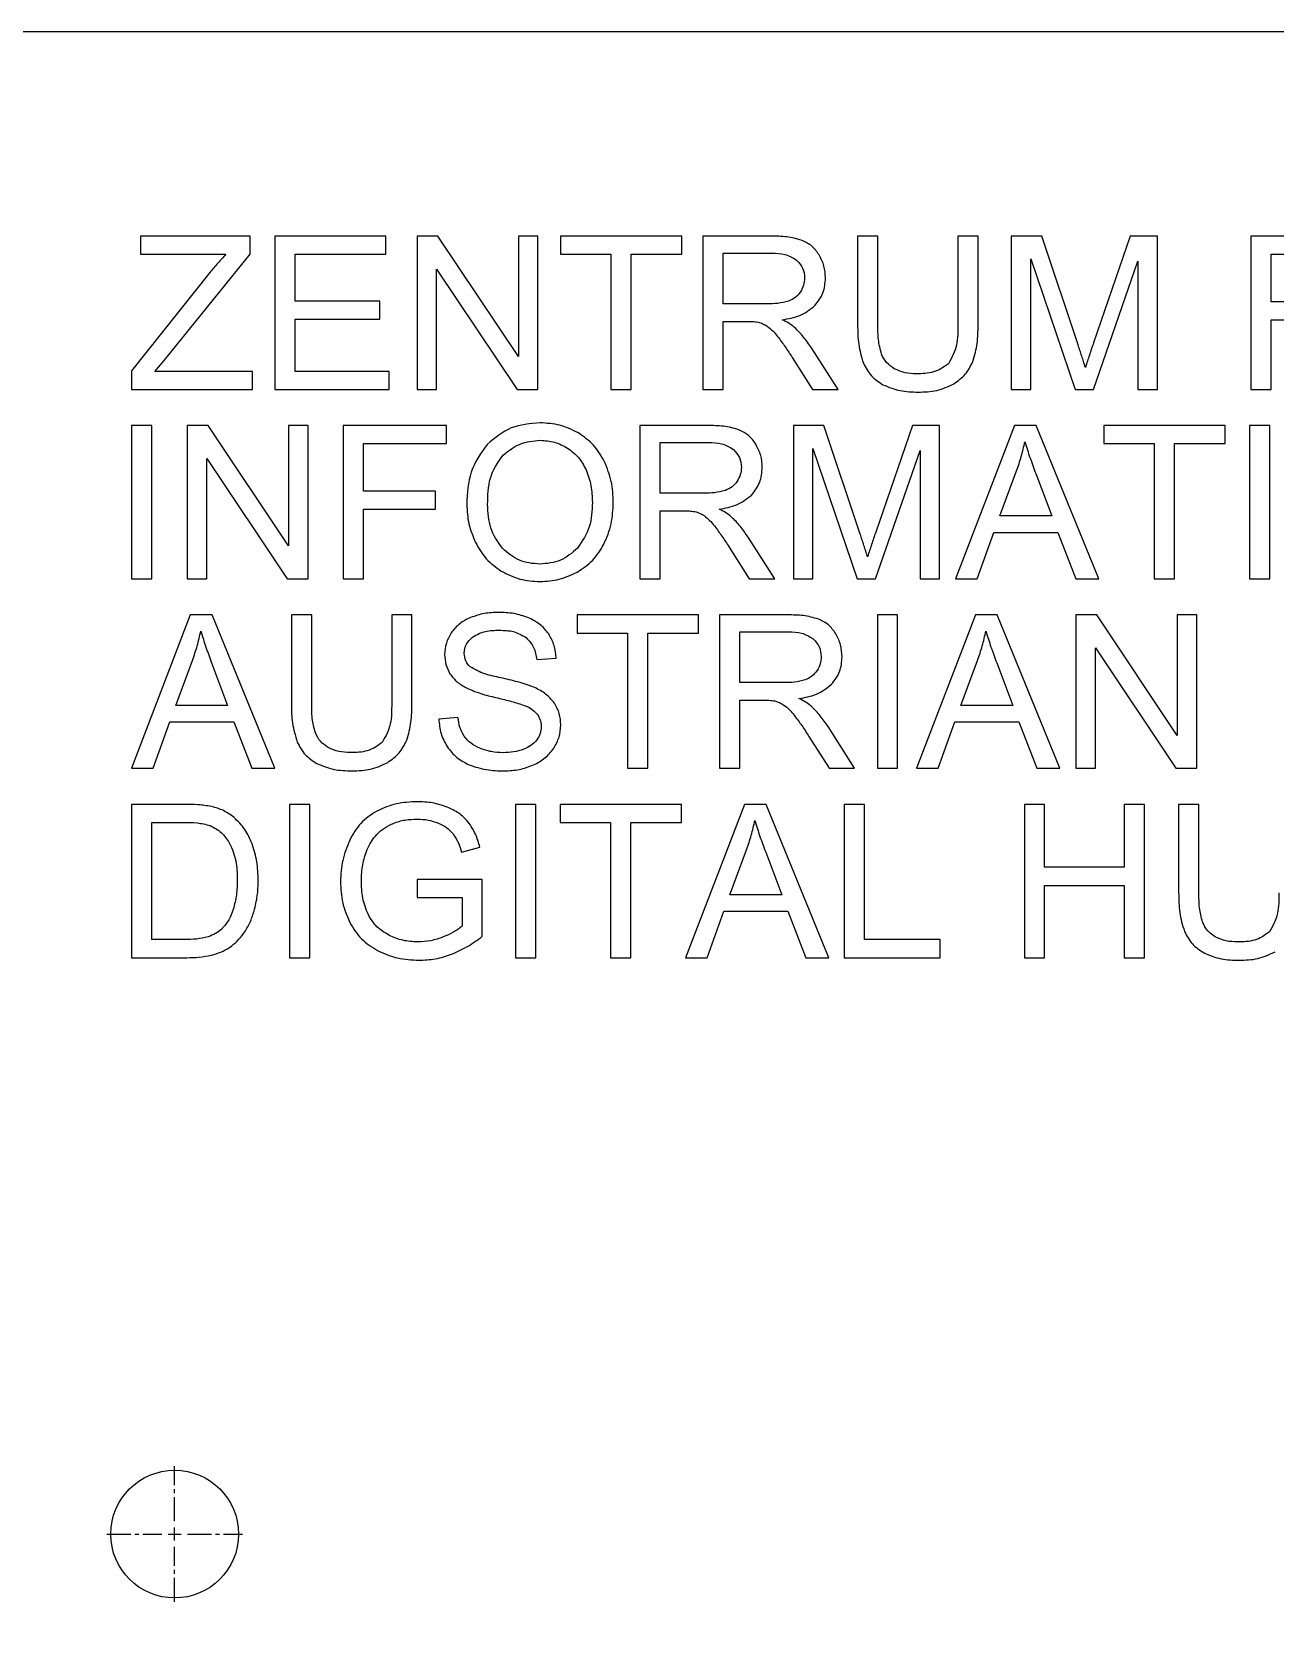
# Model space of a CAD drawing. Header units: millimetres. Extents: x -130 to 130, y -130 to 130.
# Drawn here: x -87.5 to -48.6, y 79.9 to 130 of the extents above; entities that cross this region are included whole.
import ezdxf

# ---------------------------------------------------------------- set-up
doc = ezdxf.new("R2010")
doc.units = ezdxf.units.MM
doc.header["$MEASUREMENT"] = 0
doc.linetypes.add('CENTER2', pattern=[1.125, 0.75, -0.125, 0.125, -0.125])

# ---------------------------------------------------------------- blocks, each defined once
blk = doc.blocks.new('*U2')
at = {"color": 0, "linetype": 'CENTER2', "transparency": 16777216}
for p, q in [((0, 0.4), (0, 2.12)), ((-2.12, 0), (-0.4, 0)), ((0.4, 0), (2.12, 0)), ((0, -2.12), (0, -0.4))]:
    blk.add_line(p, q, dxfattribs=at)
at = {"color": 0, "linetype": 'Continuous', "transparency": 16777216}
for p, q in [((-0.2, 0), (0.2, 0)), ((0, -0.2), (0, 0.2))]:
    blk.add_line(p, q, dxfattribs=at)

msp = doc.modelspace()

# ---------------------------------------------------------------- linework, layer by layer
at = {"color": 5}
for p, q in [((-84.074, 123.611), (-84.074, 123.045)), ((-80.638, 123.611), (-84.074, 123.611)), ((-80.638, 123.045), (-80.638, 123.611)), ((-66.46, 123.611), (-66.46, 118.813)), ((-64.332, 123.611), (-66.46, 123.611)), ((-60.984, 123.611), (-61.619, 123.611)), ((-61.619, 123.611), (-61.619, 120.839)), ((-60.984, 120.842), (-60.984, 123.611)), ((-58.481, 123.611), (-58.481, 120.842)), ((-57.846, 123.611), (-58.481, 123.611)), ((-57.846, 120.839), (-57.846, 123.611)), ((-56.808, 123.611), (-56.808, 118.813)), ((-55.852, 123.611), (-56.808, 123.611)), ((-54.717, 120.214), (-55.852, 123.611)), ((-53.084, 123.611), (-54.232, 120.273)), ((-52.229, 123.611), (-53.084, 123.611)), ((-52.229, 118.813), (-52.229, 123.611)), ((-84.074, 123.045), (-81.397, 123.045)), ((-83.331, 119.716), (-80.638, 123.045)), ((-65.825, 123.081), (-64.306, 123.081)), ((-65.825, 121.494), (-65.825, 123.081)), ((-56.196, 122.898), (-54.808, 118.813)), ((-56.196, 118.813), (-56.196, 122.898)), ((-54.236, 118.813), (-52.841, 122.829)), ((-52.841, 122.829), (-52.841, 118.813)), ((-81.894, 122.475), (-84.352, 119.402)), ((-64.46, 121.494), (-65.825, 121.494)), ((-65.825, 120.944), (-65.088, 120.944)), ((-65.825, 118.813), (-65.825, 120.944)), ((-83.622, 119.379), (-83.331, 119.716)), ((-63.665, 119.811), (-63.03, 118.813)), ((-62.231, 118.813), (-63.066, 120.119)), ((-84.352, 119.402), (-84.352, 118.813)), ((-80.559, 119.379), (-83.622, 119.379)), ((-80.559, 118.813), (-80.559, 119.379)), ((-84.352, 118.813), (-80.559, 118.813)), ((-66.46, 118.813), (-65.825, 118.813)), ((-63.03, 118.813), (-62.231, 118.813)), ((-56.808, 118.813), (-56.196, 118.813)), ((-54.808, 118.813), (-54.236, 118.813)), ((-52.841, 118.813), (-52.229, 118.813)), ((-68.44, 117.685), (-68.44, 112.887)), ((-66.312, 117.685), (-68.44, 117.685)), ((-63.629, 117.685), (-63.629, 112.887)), ((-62.673, 117.685), (-63.629, 117.685)), ((-61.537, 114.288), (-62.673, 117.685)), ((-59.904, 117.685), (-61.053, 114.347)), ((-59.05, 117.685), (-59.904, 117.685)), ((-59.05, 112.887), (-59.05, 117.685)), ((-67.805, 117.155), (-66.286, 117.155)), ((-67.805, 115.568), (-67.805, 117.155)), ((-63.017, 116.972), (-61.629, 112.887)), ((-63.017, 112.887), (-63.017, 116.972)), ((-61.056, 112.887), (-59.662, 116.903)), ((-59.662, 116.903), (-59.662, 112.887)), ((-57.168, 114.857), (-56.641, 116.265)), ((-56.042, 116.186), (-55.542, 114.857)), ((-66.44, 115.568), (-67.805, 115.568)), ((-67.805, 115.018), (-67.068, 115.018)), ((-67.805, 112.887), (-67.805, 115.018)), ((-55.542, 114.857), (-57.168, 114.857)), ((-64.211, 112.887), (-65.046, 114.193)), ((-65.645, 113.885), (-65.01, 112.887)), ((-68.44, 112.887), (-67.805, 112.887)), ((-65.01, 112.887), (-64.211, 112.887)), ((-63.629, 112.887), (-63.017, 112.887)), ((-61.629, 112.887), (-61.056, 112.887)), ((-59.662, 112.887), (-59.05, 112.887)), ((-78.71, 111.759), (-79.345, 111.759)), ((-79.345, 111.759), (-79.345, 108.987)), ((-78.71, 108.99), (-78.71, 111.759)), ((-76.206, 111.759), (-76.206, 108.99)), ((-75.571, 111.759), (-76.206, 111.759)), ((-75.571, 108.987), (-75.571, 111.759)), ((-65.939, 111.759), (-65.939, 106.961)), ((-63.812, 111.759), (-65.939, 111.759)), ((-65.304, 111.229), (-63.786, 111.229)), ((-65.304, 109.642), (-65.304, 111.229)), ((-82.968, 108.931), (-82.441, 110.339)), ((-81.842, 110.26), (-81.341, 108.931)), ((-71.664, 110.362), (-71.055, 110.408)), ((-58.389, 108.931), (-57.862, 110.339)), ((-57.263, 110.26), (-56.762, 108.931)), ((-63.94, 109.642), (-65.304, 109.642)), ((-81.341, 108.931), (-82.968, 108.931)), ((-65.304, 109.092), (-64.568, 109.092)), ((-65.304, 106.961), (-65.304, 109.092)), ((-56.762, 108.931), (-58.389, 108.931)), ((-74.131, 108.555), (-74.73, 108.503)), ((-61.711, 106.961), (-62.545, 108.267)), ((-63.144, 107.959), (-62.509, 106.961)), ((-65.939, 106.961), (-65.304, 106.961)), ((-62.509, 106.961), (-61.711, 106.961)), ((-84.352, 105.833), (-84.352, 101.035)), ((-82.7, 105.833), (-84.352, 105.833)), ((-50.933, 105.833), (-51.568, 105.833)), ((-51.568, 105.833), (-51.568, 103.061)), ((-50.933, 103.064), (-50.933, 105.833)), ((-83.717, 105.267), (-82.709, 105.267)), ((-83.717, 101.602), (-83.717, 105.267)), ((-74.017, 104.334), (-73.444, 104.491)), ((-65.622, 103.006), (-65.095, 104.413)), ((-64.496, 104.334), (-63.995, 103.006)), ((-73.372, 103.483), (-75.404, 103.48)), ((-75.404, 103.48), (-75.404, 102.917)), ((-73.372, 101.703), (-73.372, 103.483)), ((-75.404, 102.917), (-73.994, 102.917)), ((-73.994, 102.917), (-73.994, 102.024)), ((-63.995, 103.006), (-65.622, 103.006)), ((-82.693, 101.602), (-83.717, 101.602)), ((-84.352, 101.035), (-82.621, 101.035))]:
    msp.add_line(p, q, dxfattribs=at)
at = {"color": 1}
msp.add_lwpolyline([(130, -130), (130, 130), (-130, 130), (-130, -130)], close=True, dxfattribs=at)
at = {"color": 5}
for points in [[(-76.573, 121.012), (-76.573, 121.575), (-79.227, 121.575), (-79.227, 123.045), (-76.393, 123.045), (-76.393, 123.611), (-79.862, 123.611), (-79.862, 118.813), (-76.281, 118.813), (-76.281, 119.379), (-79.227, 119.379), (-79.227, 121.012)], [(-71.631, 118.813), (-71.631, 123.611), (-72.24, 123.611), (-72.24, 119.844), (-74.76, 123.611), (-75.411, 123.611), (-75.411, 118.813), (-74.802, 118.813), (-74.802, 122.583), (-72.282, 118.813)], [(-67.121, 123.045), (-67.121, 123.611), (-70.924, 123.611), (-70.924, 123.045), (-69.343, 123.045), (-69.343, 118.813), (-68.708, 118.813), (-68.708, 123.045)], [(-46.423, 121.559), (-48.675, 121.559), (-48.675, 123.045), (-46.073, 123.045), (-46.073, 123.611), (-49.31, 123.611), (-49.31, 118.813), (-48.675, 118.813), (-48.675, 120.993), (-46.423, 120.993)], [(-83.717, 112.887), (-83.717, 117.685), (-84.352, 117.685), (-84.352, 112.887)], [(-78.824, 112.887), (-78.824, 117.685), (-79.433, 117.685), (-79.433, 113.918), (-81.953, 117.685), (-82.605, 117.685), (-82.605, 112.887), (-81.996, 112.887), (-81.996, 116.657), (-79.476, 112.887)], [(-74.838, 115.633), (-77.09, 115.633), (-77.09, 117.119), (-74.488, 117.119), (-74.488, 117.685), (-77.725, 117.685), (-77.725, 112.887), (-77.09, 112.887), (-77.09, 115.067), (-74.838, 115.067)], [(-55.345, 114.34), (-54.785, 112.887), (-54.062, 112.887), (-56.026, 117.685), (-56.71, 117.685), (-58.553, 112.887), (-57.878, 112.887), (-57.351, 114.34)], [(-50.112, 117.119), (-50.112, 117.685), (-53.915, 117.685), (-53.915, 117.119), (-52.334, 117.119), (-52.334, 112.887), (-51.699, 112.887), (-51.699, 117.119)], [(-48.718, 112.887), (-48.718, 117.685), (-49.353, 117.685), (-49.353, 112.887)], [(-81.145, 108.414), (-80.585, 106.961), (-79.862, 106.961), (-81.826, 111.759), (-82.51, 111.759), (-84.352, 106.961), (-83.678, 106.961), (-83.151, 108.414)], [(-66.6, 111.193), (-66.6, 111.759), (-70.403, 111.759), (-70.403, 111.193), (-68.823, 111.193), (-68.823, 106.961), (-68.188, 106.961), (-68.188, 111.193)], [(-60.366, 106.961), (-60.366, 111.759), (-61.001, 111.759), (-61.001, 106.961)], [(-56.566, 108.414), (-56.006, 106.961), (-55.283, 106.961), (-57.247, 111.759), (-57.931, 111.759), (-59.773, 106.961), (-59.099, 106.961), (-58.572, 108.414)], [(-51.002, 106.961), (-51.002, 111.759), (-51.611, 111.759), (-51.611, 107.992), (-54.131, 111.759), (-54.782, 111.759), (-54.782, 106.961), (-54.173, 106.961), (-54.173, 110.732), (-51.653, 106.961)], [(-78.769, 101.035), (-78.769, 105.833), (-79.404, 105.833), (-79.404, 101.035)], [(-71.693, 101.035), (-71.693, 105.833), (-72.328, 105.833), (-72.328, 101.035)], [(-67.131, 105.267), (-67.131, 105.833), (-70.934, 105.833), (-70.934, 105.267), (-69.353, 105.267), (-69.353, 101.035), (-68.718, 101.035), (-68.718, 105.267)], [(-63.799, 102.488), (-63.239, 101.035), (-62.516, 101.035), (-64.48, 105.833), (-65.164, 105.833), (-67.006, 101.035), (-66.332, 101.035), (-65.805, 102.488)], [(-59.037, 101.602), (-61.4, 101.602), (-61.4, 105.833), (-62.035, 105.833), (-62.035, 101.035), (-59.037, 101.035)], [(-52.635, 101.035), (-52.635, 105.833), (-53.27, 105.833), (-53.27, 103.863), (-55.764, 103.863), (-55.764, 105.833), (-56.399, 105.833), (-56.399, 101.035), (-55.764, 101.035), (-55.764, 103.297), (-53.27, 103.297), (-53.27, 101.035)]]:
    msp.add_lwpolyline(points, close=True, dxfattribs=at)
msp.add_circle((-83, 83), 2, dxfattribs=at)
for points, knots in [([(-63.357, 123.48), (-63.539, 123.531), (-63.67, 123.568), (-64.001, 123.608), (-64.167, 123.61), (-64.332, 123.611)], [0, 0, 0, 0, 0.0565748, 0.0565748, 0.1113644, 0.1113644, 0.1113644, 0.1113644]), ([(-62.824, 123.025), (-62.893, 123.124), (-62.963, 123.222), (-63.14, 123.374), (-63.245, 123.425), (-63.357, 123.48)], [0, 0, 0, 0, 0.03619746, 0.03619746, 0.07242014, 0.07242014, 0.07242014, 0.07242014]), ([(-81.397, 123.045), (-81.49, 122.945), (-81.569, 122.862), (-81.735, 122.671), (-81.815, 122.573), (-81.894, 122.475)], [0, 0, 0, 0, 0.04094846, 0.04094846, 0.08168451, 0.08168451, 0.08168451, 0.08168451]), ([(-64.306, 123.081), (-64.166, 123.078), (-64.026, 123.075), (-63.761, 123.006), (-63.662, 122.945), (-63.527, 122.862)], [0, 0, 0, 0, 0.0420555, 0.0420555, 0.08524464, 0.08524464, 0.08524464, 0.08524464]), ([(-63.527, 122.862), (-63.453, 122.781), (-63.381, 122.703), (-63.298, 122.517), (-63.288, 122.409), (-63.278, 122.302)], [0, 0, 0, 0, 0.03278764, 0.03278764, 0.06557167, 0.06557167, 0.06557167, 0.06557167]), ([(-62.624, 122.302), (-62.632, 122.43), (-62.64, 122.557), (-62.706, 122.798), (-62.764, 122.91), (-62.824, 123.025)], [0, 0, 0, 0, 0.03834522, 0.03834522, 0.076696, 0.076696, 0.076696, 0.076696]), ([(-63.278, 122.302), (-63.284, 122.224), (-63.289, 122.149), (-63.332, 122.005), (-63.369, 121.937), (-63.406, 121.87)], [0, 0, 0, 0, 0.02329046, 0.02329046, 0.04657968, 0.04657968, 0.04657968, 0.04657968]), ([(-62.954, 121.441), (-62.854, 121.572), (-62.759, 121.695), (-62.649, 121.982), (-62.637, 122.142), (-62.624, 122.302)], [0, 0, 0, 0, 0.04952603, 0.04952603, 0.09902664, 0.09902664, 0.09902664, 0.09902664]), ([(-63.406, 121.87), (-63.459, 121.803), (-63.506, 121.743), (-63.631, 121.648), (-63.705, 121.615), (-63.779, 121.582)], [0, 0, 0, 0, 0.02552154, 0.02552154, 0.05099916, 0.05099916, 0.05099916, 0.05099916]), ([(-63.779, 121.582), (-63.906, 121.548), (-63.999, 121.524), (-64.229, 121.496), (-64.345, 121.495), (-64.46, 121.494)], [0, 0, 0, 0, 0.03925209, 0.03925209, 0.07750675, 0.07750675, 0.07750675, 0.07750675]), ([(-63.976, 120.996), (-63.786, 121.028), (-63.597, 121.061), (-63.251, 121.205), (-63.122, 121.308), (-62.954, 121.441)], [0, 0, 0, 0, 0.0576181, 0.0576181, 0.116187, 0.116187, 0.116187, 0.116187]), ([(-65.088, 120.944), (-65.029, 120.944), (-64.97, 120.944), (-64.849, 120.937), (-64.802, 120.93), (-64.735, 120.921)], [0, 0, 0, 0, 0.01775843, 0.01775843, 0.03645555, 0.03645555, 0.03645555, 0.03645555]), ([(-64.735, 120.921), (-64.682, 120.905), (-64.634, 120.891), (-64.538, 120.848), (-64.492, 120.821), (-64.447, 120.793)], [0, 0, 0, 0, 0.01660422, 0.01660422, 0.033187, 0.033187, 0.033187, 0.033187]), ([(-64.447, 120.793), (-64.378, 120.74), (-64.327, 120.701), (-64.219, 120.592), (-64.171, 120.532), (-64.123, 120.472)], [0, 0, 0, 0, 0.02610171, 0.02610171, 0.0514914, 0.0514914, 0.0514914, 0.0514914]), ([(-63.593, 120.757), (-63.66, 120.81), (-63.71, 120.849), (-63.84, 120.929), (-63.908, 120.963), (-63.976, 120.996)], [0, 0, 0, 0, 0.02563096, 0.02563096, 0.05072079, 0.05072079, 0.05072079, 0.05072079]), ([(-63.066, 120.119), (-63.144, 120.234), (-63.222, 120.348), (-63.397, 120.562), (-63.487, 120.652), (-63.593, 120.757)], [0, 0, 0, 0, 0.04157092, 0.04157092, 0.08331623, 0.08331623, 0.08331623, 0.08331623]), ([(-61.619, 120.839), (-61.616, 120.634), (-61.613, 120.428), (-61.555, 120.022), (-61.504, 119.856), (-61.436, 119.635)], [0, 0, 0, 0, 0.061581, 0.061581, 0.1245445, 0.1245445, 0.1245445, 0.1245445]), ([(-60.87, 119.919), (-60.915, 120.092), (-60.948, 120.215), (-60.983, 120.529), (-60.984, 120.686), (-60.984, 120.842)], [0, 0, 0, 0, 0.0535988, 0.0535988, 0.105071, 0.105071, 0.105071, 0.105071]), ([(-58.481, 120.842), (-58.48, 120.625), (-58.48, 120.407), (-58.571, 119.986), (-58.656, 119.836), (-58.778, 119.621)], [0, 0, 0, 0, 0.0652545, 0.0652545, 0.134003, 0.134003, 0.134003, 0.134003]), ([(-58.009, 119.69), (-57.948, 119.902), (-57.903, 120.061), (-57.851, 120.449), (-57.848, 120.644), (-57.846, 120.839)], [0, 0, 0, 0, 0.0661377, 0.0661377, 0.1308573, 0.1308573, 0.1308573, 0.1308573]), ([(-64.123, 120.472), (-64.032, 120.35), (-63.965, 120.261), (-63.81, 120.037), (-63.738, 119.924), (-63.665, 119.811)], [0, 0, 0, 0, 0.04583477, 0.04583477, 0.09033493, 0.09033493, 0.09033493, 0.09033493]), ([(-54.488, 119.504), (-54.53, 119.64), (-54.56, 119.736), (-54.639, 119.978), (-54.678, 120.096), (-54.717, 120.214)], [0, 0, 0, 0, 0.04271679, 0.04271679, 0.08366986, 0.08366986, 0.08366986, 0.08366986]), ([(-54.232, 120.273), (-54.276, 120.145), (-54.32, 120.017), (-54.407, 119.756), (-54.44, 119.651), (-54.488, 119.504)], [0, 0, 0, 0, 0.04052071, 0.04052071, 0.0826399, 0.0826399, 0.0826399, 0.0826399]), ([(-60.47, 119.464), (-60.557, 119.523), (-60.643, 119.581), (-60.776, 119.733), (-60.823, 119.825), (-60.87, 119.919)], [0, 0, 0, 0, 0.03129086, 0.03129086, 0.06258373, 0.06258373, 0.06258373, 0.06258373]), ([(-58.602, 118.996), (-58.474, 119.088), (-58.347, 119.179), (-58.148, 119.41), (-58.082, 119.543), (-58.009, 119.69)], [0, 0, 0, 0, 0.04704339, 0.04704339, 0.09415703, 0.09415703, 0.09415703, 0.09415703]), ([(-61.436, 119.635), (-61.363, 119.494), (-61.291, 119.357), (-61.087, 119.134), (-60.955, 119.049), (-60.824, 118.964)], [0, 0, 0, 0, 0.04759602, 0.04759602, 0.09518746, 0.09518746, 0.09518746, 0.09518746]), ([(-59.777, 119.304), (-59.897, 119.309), (-60.018, 119.313), (-60.251, 119.365), (-60.351, 119.41), (-60.47, 119.464)], [0, 0, 0, 0, 0.03630066, 0.03630066, 0.07282546, 0.07282546, 0.07282546, 0.07282546]), ([(-58.778, 119.621), (-58.946, 119.501), (-59.07, 119.412), (-59.41, 119.312), (-59.593, 119.308), (-59.777, 119.304)], [0, 0, 0, 0, 0.0620779, 0.0620779, 0.1224972, 0.1224972, 0.1224972, 0.1224972]), ([(-60.824, 118.964), (-60.628, 118.882), (-60.474, 118.817), (-60.103, 118.742), (-59.912, 118.737), (-59.721, 118.731)], [0, 0, 0, 0, 0.0636257, 0.0636257, 0.1264916, 0.1264916, 0.1264916, 0.1264916]), ([(-59.721, 118.731), (-59.525, 118.737), (-59.329, 118.744), (-58.952, 118.829), (-58.798, 118.903), (-58.602, 118.996)], [0, 0, 0, 0, 0.0588367, 0.0588367, 0.1184047, 0.1184047, 0.1184047, 0.1184047]), ([(-71.559, 117.77), (-71.871, 117.745), (-72.184, 117.721), (-72.737, 117.497), (-72.966, 117.304), (-73.215, 117.093)], [0, 0, 0, 0, 0.0940628, 0.0940628, 0.1882267, 0.1882267, 0.1882267, 0.1882267]), ([(-70.361, 117.453), (-70.556, 117.55), (-70.738, 117.641), (-71.138, 117.746), (-71.348, 117.758), (-71.559, 117.77)], [0, 0, 0, 0, 0.0653192, 0.0653192, 0.130598, 0.130598, 0.130598, 0.130598]), ([(-65.337, 117.554), (-65.519, 117.605), (-65.65, 117.642), (-65.981, 117.683), (-66.147, 117.684), (-66.312, 117.685)], [0, 0, 0, 0, 0.0565748, 0.0565748, 0.1113644, 0.1113644, 0.1113644, 0.1113644]), ([(-72.717, 116.759), (-72.547, 116.895), (-72.377, 117.03), (-71.989, 117.185), (-71.772, 117.204), (-71.556, 117.224)], [0, 0, 0, 0, 0.0653555, 0.0653555, 0.1307109, 0.1307109, 0.1307109, 0.1307109]), ([(-71.556, 117.224), (-71.404, 117.214), (-71.253, 117.205), (-70.968, 117.125), (-70.838, 117.055), (-70.701, 116.981)], [0, 0, 0, 0, 0.04545327, 0.04545327, 0.09092369, 0.09092369, 0.09092369, 0.09092369]), ([(-69.549, 116.566), (-69.652, 116.744), (-69.754, 116.922), (-70.024, 117.218), (-70.191, 117.334), (-70.361, 117.453)], [0, 0, 0, 0, 0.0616038, 0.0616038, 0.1232113, 0.1232113, 0.1232113, 0.1232113]), ([(-66.286, 117.155), (-66.146, 117.152), (-66.006, 117.149), (-65.741, 117.08), (-65.642, 117.019), (-65.507, 116.936)], [0, 0, 0, 0, 0.04205555, 0.04205555, 0.08524471, 0.08524471, 0.08524471, 0.08524471]), ([(-64.804, 117.099), (-64.873, 117.198), (-64.943, 117.296), (-65.12, 117.449), (-65.225, 117.5), (-65.337, 117.554)], [0, 0, 0, 0, 0.03619746, 0.03619746, 0.07242014, 0.07242014, 0.07242014, 0.07242014]), ([(-56.641, 116.265), (-56.589, 116.415), (-56.537, 116.565), (-56.451, 116.871), (-56.417, 117.024), (-56.383, 117.181)], [0, 0, 0, 0, 0.04769027, 0.04769027, 0.0953857, 0.0953857, 0.0953857, 0.0953857]), ([(-56.383, 117.181), (-56.324, 116.992), (-56.281, 116.85), (-56.165, 116.515), (-56.104, 116.35), (-56.042, 116.186)], [0, 0, 0, 0, 0.0594519, 0.0594519, 0.117647, 0.117647, 0.117647, 0.117647]), ([(-73.215, 117.093), (-73.435, 116.788), (-73.615, 116.539), (-73.822, 115.911), (-73.839, 115.568), (-73.856, 115.224)], [0, 0, 0, 0, 0.1129339, 0.1129339, 0.2249263, 0.2249263, 0.2249263, 0.2249263]), ([(-73.202, 115.214), (-73.196, 115.497), (-73.189, 115.78), (-73.037, 116.306), (-72.902, 116.498), (-72.717, 116.759)], [0, 0, 0, 0, 0.0849474, 0.0849474, 0.1722706, 0.1722706, 0.1722706, 0.1722706]), ([(-70.701, 116.981), (-70.575, 116.888), (-70.456, 116.8), (-70.264, 116.574), (-70.193, 116.439), (-70.122, 116.304)], [0, 0, 0, 0, 0.0471115, 0.0471115, 0.09419752, 0.09419752, 0.09419752, 0.09419752]), ([(-65.507, 116.936), (-65.433, 116.855), (-65.361, 116.777), (-65.279, 116.591), (-65.269, 116.483), (-65.259, 116.376)], [0, 0, 0, 0, 0.03278766, 0.03278766, 0.0655717, 0.0655717, 0.0655717, 0.0655717]), ([(-64.604, 116.376), (-64.612, 116.504), (-64.62, 116.631), (-64.686, 116.872), (-64.744, 116.984), (-64.804, 117.099)], [0, 0, 0, 0, 0.03834522, 0.03834522, 0.076696, 0.076696, 0.076696, 0.076696]), ([(-70.122, 116.304), (-70.056, 116.126), (-70, 115.976), (-69.935, 115.634), (-69.928, 115.459), (-69.922, 115.283)], [0, 0, 0, 0, 0.0569165, 0.0569165, 0.1135556, 0.1135556, 0.1135556, 0.1135556]), ([(-69.268, 115.28), (-69.278, 115.502), (-69.287, 115.725), (-69.38, 116.154), (-69.459, 116.348), (-69.549, 116.566)], [0, 0, 0, 0, 0.066862, 0.066862, 0.1338667, 0.1338667, 0.1338667, 0.1338667]), ([(-65.259, 116.376), (-65.264, 116.299), (-65.269, 116.223), (-65.312, 116.079), (-65.349, 116.011), (-65.386, 115.944)], [0, 0, 0, 0, 0.02329038, 0.02329038, 0.04657951, 0.04657951, 0.04657951, 0.04657951]), ([(-64.935, 115.515), (-64.834, 115.646), (-64.739, 115.769), (-64.629, 116.056), (-64.617, 116.216), (-64.604, 116.376)], [0, 0, 0, 0, 0.04952603, 0.04952603, 0.09902664, 0.09902664, 0.09902664, 0.09902664]), ([(-65.759, 115.656), (-65.886, 115.623), (-65.979, 115.598), (-66.209, 115.57), (-66.325, 115.569), (-66.44, 115.568)], [0, 0, 0, 0, 0.03925209, 0.03925209, 0.07750669, 0.07750669, 0.07750669, 0.07750669]), ([(-65.386, 115.944), (-65.439, 115.877), (-65.486, 115.817), (-65.611, 115.722), (-65.685, 115.689), (-65.759, 115.656)], [0, 0, 0, 0, 0.02552154, 0.02552154, 0.05099916, 0.05099916, 0.05099916, 0.05099916]), ([(-73.856, 115.224), (-73.845, 115.016), (-73.834, 114.809), (-73.742, 114.41), (-73.662, 114.218), (-73.581, 114.026)], [0, 0, 0, 0, 0.0623578, 0.0623578, 0.1247157, 0.1247157, 0.1247157, 0.1247157]), ([(-72.737, 113.846), (-72.896, 114.07), (-73.026, 114.253), (-73.176, 114.712), (-73.189, 114.963), (-73.202, 115.214)], [0, 0, 0, 0, 0.082251, 0.082251, 0.1638754, 0.1638754, 0.1638754, 0.1638754]), ([(-69.922, 115.283), (-69.934, 115.022), (-69.945, 114.761), (-70.094, 114.279), (-70.223, 114.091), (-70.387, 113.853)], [0, 0, 0, 0, 0.078396, 0.078396, 0.1577127, 0.1577127, 0.1577127, 0.1577127]), ([(-69.562, 113.974), (-69.469, 114.194), (-69.385, 114.39), (-69.288, 114.827), (-69.278, 115.053), (-69.268, 115.28)], [0, 0, 0, 0, 0.0716402, 0.0716402, 0.1431479, 0.1431479, 0.1431479, 0.1431479]), ([(-65.956, 115.07), (-65.766, 115.102), (-65.577, 115.135), (-65.232, 115.279), (-65.102, 115.382), (-64.935, 115.515)], [0, 0, 0, 0, 0.0576181, 0.0576181, 0.116187, 0.116187, 0.116187, 0.116187]), ([(-67.068, 115.018), (-67.009, 115.018), (-66.95, 115.018), (-66.829, 115.011), (-66.782, 115.004), (-66.715, 114.995)], [0, 0, 0, 0, 0.01775843, 0.01775843, 0.03645555, 0.03645555, 0.03645555, 0.03645555]), ([(-66.715, 114.995), (-66.662, 114.979), (-66.614, 114.965), (-66.518, 114.922), (-66.472, 114.895), (-66.427, 114.867)], [0, 0, 0, 0, 0.01660435, 0.01660435, 0.03318725, 0.03318725, 0.03318725, 0.03318725]), ([(-66.427, 114.867), (-66.358, 114.814), (-66.307, 114.775), (-66.199, 114.666), (-66.151, 114.606), (-66.103, 114.546)], [0, 0, 0, 0, 0.02610161, 0.02610161, 0.05149122, 0.05149122, 0.05149122, 0.05149122]), ([(-65.573, 114.831), (-65.64, 114.884), (-65.69, 114.923), (-65.82, 115.003), (-65.888, 115.037), (-65.956, 115.07)], [0, 0, 0, 0, 0.02563099, 0.02563099, 0.0507208, 0.0507208, 0.0507208, 0.0507208]), ([(-65.046, 114.193), (-65.124, 114.308), (-65.202, 114.422), (-65.377, 114.636), (-65.467, 114.726), (-65.573, 114.831)], [0, 0, 0, 0, 0.04157096, 0.04157096, 0.08331632, 0.08331632, 0.08331632, 0.08331632]), ([(-66.103, 114.546), (-66.012, 114.424), (-65.945, 114.335), (-65.791, 114.111), (-65.718, 113.998), (-65.645, 113.885)], [0, 0, 0, 0, 0.04583479, 0.04583479, 0.09033493, 0.09033493, 0.09033493, 0.09033493]), ([(-61.308, 113.578), (-61.351, 113.714), (-61.381, 113.81), (-61.459, 114.052), (-61.498, 114.17), (-61.537, 114.288)], [0, 0, 0, 0, 0.04271679, 0.04271679, 0.08366986, 0.08366986, 0.08366986, 0.08366986]), ([(-61.053, 114.347), (-61.097, 114.219), (-61.14, 114.091), (-61.227, 113.83), (-61.261, 113.725), (-61.308, 113.578)], [0, 0, 0, 0, 0.04052071, 0.04052071, 0.08263986, 0.08263986, 0.08263986, 0.08263986]), ([(-73.581, 114.026), (-73.479, 113.848), (-73.377, 113.669), (-73.108, 113.371), (-72.941, 113.252), (-72.773, 113.133)], [0, 0, 0, 0, 0.0616763, 0.0616763, 0.1233529, 0.1233529, 0.1233529, 0.1233529]), ([(-71.565, 113.349), (-71.788, 113.368), (-72.01, 113.388), (-72.401, 113.553), (-72.566, 113.697), (-72.737, 113.846)], [0, 0, 0, 0, 0.0669224, 0.0669224, 0.1338541, 0.1338541, 0.1338541, 0.1338541]), ([(-70.387, 113.853), (-70.56, 113.7), (-70.724, 113.555), (-71.117, 113.388), (-71.341, 113.368), (-71.565, 113.349)], [0, 0, 0, 0, 0.0691555, 0.0691555, 0.1382862, 0.1382862, 0.1382862, 0.1382862]), ([(-70.397, 113.1), (-70.22, 113.216), (-70.052, 113.327), (-69.774, 113.619), (-69.668, 113.796), (-69.562, 113.974)], [0, 0, 0, 0, 0.0634628, 0.0634628, 0.1269053, 0.1269053, 0.1269053, 0.1269053]), ([(-72.773, 113.133), (-72.576, 113.031), (-72.393, 112.938), (-71.989, 112.83), (-71.775, 112.818), (-71.562, 112.805)], [0, 0, 0, 0, 0.0665079, 0.0665079, 0.1329598, 0.1329598, 0.1329598, 0.1329598]), ([(-71.562, 112.805), (-71.358, 112.817), (-71.155, 112.829), (-70.766, 112.927), (-70.583, 113.013), (-70.397, 113.1)], [0, 0, 0, 0, 0.0611813, 0.0611813, 0.1223648, 0.1223648, 0.1223648, 0.1223648]), ([(-73.738, 111.677), (-73.857, 111.62), (-73.976, 111.563), (-74.178, 111.403), (-74.255, 111.306), (-74.341, 111.196)], [0, 0, 0, 0, 0.03958917, 0.03958917, 0.07925984, 0.07925984, 0.07925984, 0.07925984]), ([(-72.858, 111.841), (-73.009, 111.835), (-73.16, 111.83), (-73.454, 111.776), (-73.588, 111.729), (-73.738, 111.677)], [0, 0, 0, 0, 0.04527422, 0.04527422, 0.09063298, 0.09063298, 0.09063298, 0.09063298]), ([(-71.919, 111.668), (-72.082, 111.725), (-72.222, 111.774), (-72.536, 111.83), (-72.697, 111.836), (-72.858, 111.841)], [0, 0, 0, 0, 0.0519902, 0.0519902, 0.1037565, 0.1037565, 0.1037565, 0.1037565]), ([(-71.29, 111.164), (-71.38, 111.277), (-71.461, 111.38), (-71.671, 111.547), (-71.795, 111.607), (-71.919, 111.668)], [0, 0, 0, 0, 0.04330083, 0.04330083, 0.08653874, 0.08653874, 0.08653874, 0.08653874]), ([(-62.837, 111.628), (-63.018, 111.679), (-63.15, 111.716), (-63.481, 111.757), (-63.646, 111.758), (-63.812, 111.759)], [0, 0, 0, 0, 0.0565749, 0.0565749, 0.1113647, 0.1113647, 0.1113647, 0.1113647]), ([(-82.441, 110.339), (-82.389, 110.489), (-82.337, 110.639), (-82.251, 110.945), (-82.217, 111.098), (-82.182, 111.255)], [0, 0, 0, 0, 0.04769028, 0.04769028, 0.09538573, 0.09538573, 0.09538573, 0.09538573]), ([(-82.182, 111.255), (-82.124, 111.066), (-82.08, 110.924), (-81.965, 110.589), (-81.904, 110.424), (-81.842, 110.26)], [0, 0, 0, 0, 0.0594519, 0.0594519, 0.117647, 0.117647, 0.117647, 0.117647]), ([(-74.341, 111.196), (-74.4, 111.091), (-74.46, 110.986), (-74.529, 110.76), (-74.538, 110.642), (-74.547, 110.519)], [0, 0, 0, 0, 0.03629115, 0.03629115, 0.07258811, 0.07258811, 0.07258811, 0.07258811]), ([(-73.673, 111.069), (-73.525, 111.15), (-73.417, 111.21), (-73.131, 111.277), (-72.981, 111.279), (-72.832, 111.281)], [0, 0, 0, 0, 0.0507942, 0.0507942, 0.1000814, 0.1000814, 0.1000814, 0.1000814]), ([(-72.832, 111.281), (-72.682, 111.277), (-72.533, 111.273), (-72.251, 111.2), (-72.142, 111.135), (-71.997, 111.049)], [0, 0, 0, 0, 0.04485779, 0.04485779, 0.09063122, 0.09063122, 0.09063122, 0.09063122]), ([(-71.055, 110.408), (-71.068, 110.542), (-71.081, 110.676), (-71.159, 110.928), (-71.223, 111.043), (-71.29, 111.164)], [0, 0, 0, 0, 0.04045406, 0.04045406, 0.08092546, 0.08092546, 0.08092546, 0.08092546]), ([(-63.786, 111.229), (-63.646, 111.226), (-63.505, 111.223), (-63.241, 111.154), (-63.142, 111.093), (-63.007, 111.01)], [0, 0, 0, 0, 0.04205559, 0.04205559, 0.08524478, 0.08524478, 0.08524478, 0.08524478]), ([(-62.303, 111.173), (-62.373, 111.272), (-62.443, 111.37), (-62.62, 111.523), (-62.725, 111.574), (-62.837, 111.628)], [0, 0, 0, 0, 0.0361974, 0.0361974, 0.07242001, 0.07242001, 0.07242001, 0.07242001]), ([(-62.104, 110.45), (-62.112, 110.578), (-62.119, 110.705), (-62.186, 110.946), (-62.243, 111.058), (-62.303, 111.173)], [0, 0, 0, 0, 0.03834529, 0.03834529, 0.07669613, 0.07669613, 0.07669613, 0.07669613]), ([(-57.862, 110.339), (-57.81, 110.489), (-57.758, 110.639), (-57.672, 110.945), (-57.638, 111.098), (-57.603, 111.255)], [0, 0, 0, 0, 0.04769027, 0.04769027, 0.0953857, 0.0953857, 0.0953857, 0.0953857]), ([(-57.603, 111.255), (-57.545, 111.066), (-57.501, 110.924), (-57.386, 110.589), (-57.325, 110.424), (-57.263, 110.26)], [0, 0, 0, 0, 0.0594518, 0.0594518, 0.117647, 0.117647, 0.117647, 0.117647]), ([(-73.935, 110.561), (-73.921, 110.667), (-73.909, 110.761), (-73.821, 110.93), (-73.747, 110.999), (-73.673, 111.069)], [0, 0, 0, 0, 0.03204844, 0.03204844, 0.06402595, 0.06402595, 0.06402595, 0.06402595]), ([(-71.997, 111.049), (-71.898, 110.943), (-71.816, 110.856), (-71.707, 110.625), (-71.685, 110.493), (-71.664, 110.362)], [0, 0, 0, 0, 0.04346878, 0.04346878, 0.0866501, 0.0866501, 0.0866501, 0.0866501]), ([(-63.007, 111.01), (-62.933, 110.929), (-62.861, 110.851), (-62.778, 110.665), (-62.768, 110.557), (-62.758, 110.45)], [0, 0, 0, 0, 0.03278768, 0.03278768, 0.06557173, 0.06557173, 0.06557173, 0.06557173]), ([(-74.547, 110.519), (-74.54, 110.413), (-74.534, 110.307), (-74.478, 110.107), (-74.43, 110.016), (-74.38, 109.92)], [0, 0, 0, 0, 0.03179782, 0.03179782, 0.06360443, 0.06360443, 0.06360443, 0.06360443]), ([(-73.748, 110.136), (-73.804, 110.197), (-73.858, 110.257), (-73.92, 110.399), (-73.927, 110.48), (-73.935, 110.561)], [0, 0, 0, 0, 0.02492381, 0.02492381, 0.04984344, 0.04984344, 0.04984344, 0.04984344]), ([(-62.758, 110.45), (-62.764, 110.373), (-62.769, 110.297), (-62.812, 110.153), (-62.849, 110.085), (-62.886, 110.018)], [0, 0, 0, 0, 0.0232903, 0.0232903, 0.04657935, 0.04657935, 0.04657935, 0.04657935]), ([(-62.434, 109.589), (-62.333, 109.72), (-62.238, 109.843), (-62.129, 110.13), (-62.116, 110.29), (-62.104, 110.45)], [0, 0, 0, 0, 0.04952601, 0.04952601, 0.09902661, 0.09902661, 0.09902661, 0.09902661]), ([(-74.38, 109.92), (-74.303, 109.821), (-74.239, 109.738), (-74.066, 109.59), (-73.966, 109.533), (-73.866, 109.475)], [0, 0, 0, 0, 0.03750134, 0.03750134, 0.07480276, 0.07480276, 0.07480276, 0.07480276]), ([(-72.793, 109.792), (-72.96, 109.828), (-73.128, 109.863), (-73.464, 109.977), (-73.58, 110.042), (-73.748, 110.136)], [0, 0, 0, 0, 0.0514499, 0.0514499, 0.1078302, 0.1078302, 0.1078302, 0.1078302]), ([(-71.729, 109.488), (-71.927, 109.56), (-72.065, 109.61), (-72.432, 109.713), (-72.612, 109.752), (-72.793, 109.792)], [0, 0, 0, 0, 0.0633128, 0.0633128, 0.1227305, 0.1227305, 0.1227305, 0.1227305]), ([(-63.259, 109.73), (-63.385, 109.697), (-63.479, 109.672), (-63.709, 109.644), (-63.824, 109.643), (-63.94, 109.642)], [0, 0, 0, 0, 0.03925209, 0.03925209, 0.07750675, 0.07750675, 0.07750675, 0.07750675]), ([(-62.886, 110.018), (-62.939, 109.951), (-62.986, 109.891), (-63.111, 109.796), (-63.185, 109.763), (-63.259, 109.73)], [0, 0, 0, 0, 0.02552154, 0.02552154, 0.05099916, 0.05099916, 0.05099916, 0.05099916]), ([(-73.866, 109.475), (-73.695, 109.402), (-73.575, 109.351), (-73.257, 109.25), (-73.098, 109.212), (-72.94, 109.174)], [0, 0, 0, 0, 0.0559186, 0.0559186, 0.1089148, 0.1089148, 0.1089148, 0.1089148]), ([(-72.94, 109.174), (-72.796, 109.14), (-72.652, 109.107), (-72.354, 109.027), (-72.244, 108.992), (-72.086, 108.941)], [0, 0, 0, 0, 0.04430366, 0.04430366, 0.09272578, 0.09272578, 0.09272578, 0.09272578]), ([(-71.11, 108.997), (-71.204, 109.11), (-71.281, 109.203), (-71.489, 109.366), (-71.609, 109.427), (-71.729, 109.488)], [0, 0, 0, 0, 0.04414294, 0.04414294, 0.08794631, 0.08794631, 0.08794631, 0.08794631]), ([(-63.455, 109.144), (-63.266, 109.176), (-63.077, 109.209), (-62.731, 109.353), (-62.602, 109.456), (-62.434, 109.589)], [0, 0, 0, 0, 0.057618, 0.057618, 0.1161869, 0.1161869, 0.1161869, 0.1161869]), ([(-63.072, 108.905), (-63.14, 108.958), (-63.19, 108.998), (-63.32, 109.077), (-63.387, 109.111), (-63.455, 109.144)], [0, 0, 0, 0, 0.0256309, 0.0256309, 0.05072065, 0.05072065, 0.05072065, 0.05072065]), ([(-79.345, 108.987), (-79.342, 108.782), (-79.339, 108.577), (-79.281, 108.17), (-79.23, 108.004), (-79.162, 107.783)], [0, 0, 0, 0, 0.061581, 0.061581, 0.1245445, 0.1245445, 0.1245445, 0.1245445]), ([(-78.595, 108.067), (-78.641, 108.24), (-78.673, 108.363), (-78.709, 108.678), (-78.709, 108.834), (-78.71, 108.99)], [0, 0, 0, 0, 0.0535988, 0.0535988, 0.105071, 0.105071, 0.105071, 0.105071]), ([(-76.206, 108.99), (-76.206, 108.773), (-76.205, 108.555), (-76.297, 108.135), (-76.382, 107.984), (-76.504, 107.77)], [0, 0, 0, 0, 0.0652545, 0.0652545, 0.134003, 0.134003, 0.134003, 0.134003]), ([(-75.735, 107.838), (-75.674, 108.05), (-75.628, 108.209), (-75.577, 108.597), (-75.574, 108.792), (-75.571, 108.987)], [0, 0, 0, 0, 0.0661377, 0.0661377, 0.1308573, 0.1308573, 0.1308573, 0.1308573]), ([(-72.086, 108.941), (-72.004, 108.908), (-71.922, 108.875), (-71.776, 108.781), (-71.723, 108.727), (-71.654, 108.657)], [0, 0, 0, 0, 0.02644631, 0.02644631, 0.053381, 0.053381, 0.053381, 0.053381]), ([(-71.654, 108.657), (-71.614, 108.595), (-71.576, 108.537), (-71.533, 108.406), (-71.528, 108.335), (-71.523, 108.264)], [0, 0, 0, 0, 0.0220412, 0.0220412, 0.0440701, 0.0440701, 0.0440701, 0.0440701]), ([(-70.911, 108.316), (-70.918, 108.437), (-70.926, 108.558), (-70.991, 108.786), (-71.049, 108.887), (-71.11, 108.997)], [0, 0, 0, 0, 0.03640965, 0.03640965, 0.07285265, 0.07285265, 0.07285265, 0.07285265]), ([(-64.568, 109.092), (-64.509, 109.092), (-64.45, 109.092), (-64.329, 109.085), (-64.282, 109.078), (-64.215, 109.069)], [0, 0, 0, 0, 0.01775849, 0.01775849, 0.03645569, 0.03645569, 0.03645569, 0.03645569]), ([(-64.215, 109.069), (-64.161, 109.053), (-64.113, 109.039), (-64.017, 108.996), (-63.972, 108.969), (-63.927, 108.941)], [0, 0, 0, 0, 0.01660422, 0.01660422, 0.033187, 0.033187, 0.033187, 0.033187]), ([(-63.927, 108.941), (-63.857, 108.888), (-63.807, 108.85), (-63.698, 108.74), (-63.65, 108.68), (-63.603, 108.621)], [0, 0, 0, 0, 0.02610161, 0.02610161, 0.05149122, 0.05149122, 0.05149122, 0.05149122]), ([(-62.545, 108.267), (-62.623, 108.382), (-62.701, 108.496), (-62.877, 108.71), (-62.967, 108.8), (-63.072, 108.905)], [0, 0, 0, 0, 0.04157092, 0.04157092, 0.08331623, 0.08331623, 0.08331623, 0.08331623]), ([(-74.73, 108.503), (-74.717, 108.35), (-74.703, 108.196), (-74.617, 107.908), (-74.544, 107.777), (-74.468, 107.639)], [0, 0, 0, 0, 0.04614483, 0.04614483, 0.09230705, 0.09230705, 0.09230705, 0.09230705]), ([(-73.935, 107.963), (-73.99, 108.064), (-74.035, 108.147), (-74.1, 108.346), (-74.115, 108.451), (-74.131, 108.555)], [0, 0, 0, 0, 0.03474113, 0.03474113, 0.06920108, 0.06920108, 0.06920108, 0.06920108]), ([(-71.523, 108.264), (-71.529, 108.188), (-71.535, 108.115), (-71.581, 107.978), (-71.621, 107.915), (-71.66, 107.851)], [0, 0, 0, 0, 0.02294112, 0.02294112, 0.0458736, 0.0458736, 0.0458736, 0.0458736]), ([(-71.13, 107.593), (-71.067, 107.705), (-71.004, 107.818), (-70.93, 108.059), (-70.921, 108.184), (-70.911, 108.316)], [0, 0, 0, 0, 0.03870718, 0.03870718, 0.0774309, 0.0774309, 0.0774309, 0.0774309]), ([(-63.603, 108.621), (-63.511, 108.498), (-63.445, 108.409), (-63.29, 108.185), (-63.217, 108.072), (-63.144, 107.959)], [0, 0, 0, 0, 0.04583477, 0.04583477, 0.09033493, 0.09033493, 0.09033493, 0.09033493]), ([(-79.162, 107.783), (-79.088, 107.642), (-79.017, 107.505), (-78.813, 107.282), (-78.681, 107.197), (-78.55, 107.112)], [0, 0, 0, 0, 0.04759591, 0.04759591, 0.09518724, 0.09518724, 0.09518724, 0.09518724]), ([(-78.196, 107.613), (-78.283, 107.671), (-78.369, 107.729), (-78.502, 107.881), (-78.548, 107.973), (-78.595, 108.067)], [0, 0, 0, 0, 0.03129082, 0.03129082, 0.06258363, 0.06258363, 0.06258363, 0.06258363]), ([(-76.504, 107.77), (-76.672, 107.649), (-76.796, 107.56), (-77.136, 107.46), (-77.319, 107.456), (-77.502, 107.452)], [0, 0, 0, 0, 0.0620778, 0.0620778, 0.122497, 0.122497, 0.122497, 0.122497]), ([(-76.327, 107.145), (-76.2, 107.236), (-76.072, 107.327), (-75.874, 107.558), (-75.808, 107.691), (-75.735, 107.838)], [0, 0, 0, 0, 0.04704337, 0.04704337, 0.09415699, 0.09415699, 0.09415699, 0.09415699]), ([(-73.45, 107.59), (-73.544, 107.635), (-73.638, 107.681), (-73.801, 107.804), (-73.861, 107.876), (-73.935, 107.963)], [0, 0, 0, 0, 0.03127268, 0.03127268, 0.06278936, 0.06278936, 0.06278936, 0.06278936]), ([(-71.66, 107.851), (-71.723, 107.781), (-71.775, 107.723), (-71.914, 107.626), (-71.993, 107.591), (-72.073, 107.557)], [0, 0, 0, 0, 0.0284589, 0.0284589, 0.05668103, 0.05668103, 0.05668103, 0.05668103]), ([(-77.502, 107.452), (-77.623, 107.457), (-77.744, 107.462), (-77.976, 107.514), (-78.076, 107.559), (-78.196, 107.613)], [0, 0, 0, 0, 0.03630072, 0.03630072, 0.07282557, 0.07282557, 0.07282557, 0.07282557]), ([(-77.447, 106.879), (-77.251, 106.886), (-77.055, 106.892), (-76.678, 106.977), (-76.524, 107.051), (-76.327, 107.145)], [0, 0, 0, 0, 0.0588367, 0.0588367, 0.1184048, 0.1184048, 0.1184048, 0.1184048]), ([(-74.468, 107.639), (-74.372, 107.515), (-74.281, 107.398), (-74.05, 107.208), (-73.914, 107.139), (-73.778, 107.069)], [0, 0, 0, 0, 0.04692633, 0.04692633, 0.09383801, 0.09383801, 0.09383801, 0.09383801]), ([(-72.714, 107.449), (-72.84, 107.454), (-72.967, 107.459), (-73.213, 107.505), (-73.324, 107.545), (-73.45, 107.59)], [0, 0, 0, 0, 0.03793706, 0.03793706, 0.07596394, 0.07596394, 0.07596394, 0.07596394]), ([(-72.073, 107.557), (-72.185, 107.521), (-72.281, 107.491), (-72.495, 107.456), (-72.605, 107.452), (-72.714, 107.449)], [0, 0, 0, 0, 0.03540332, 0.03540332, 0.07064473, 0.07064473, 0.07064473, 0.07064473]), ([(-71.762, 107.066), (-71.638, 107.131), (-71.513, 107.197), (-71.302, 107.372), (-71.221, 107.476), (-71.13, 107.593)], [0, 0, 0, 0, 0.04209854, 0.04209854, 0.08427868, 0.08427868, 0.08427868, 0.08427868]), ([(-78.55, 107.112), (-78.354, 107.03), (-78.2, 106.965), (-77.829, 106.89), (-77.638, 106.885), (-77.447, 106.879)], [0, 0, 0, 0, 0.0636256, 0.0636256, 0.1264914, 0.1264914, 0.1264914, 0.1264914]), ([(-73.778, 107.069), (-73.582, 107.003), (-73.426, 106.95), (-73.059, 106.889), (-72.872, 106.884), (-72.685, 106.879)], [0, 0, 0, 0, 0.0620048, 0.0620048, 0.12337, 0.12337, 0.12337, 0.12337]), ([(-72.685, 106.879), (-72.526, 106.886), (-72.367, 106.892), (-72.059, 106.953), (-71.919, 107.006), (-71.762, 107.066)], [0, 0, 0, 0, 0.04771067, 0.04771067, 0.09552747, 0.09552747, 0.09552747, 0.09552747]), ([(-81.845, 105.765), (-82.007, 105.791), (-82.123, 105.811), (-82.413, 105.832), (-82.556, 105.833), (-82.7, 105.833)], [0, 0, 0, 0, 0.04907773, 0.04907773, 0.09650341, 0.09650341, 0.09650341, 0.09650341]), ([(-81.142, 105.421), (-81.253, 105.503), (-81.355, 105.579), (-81.59, 105.693), (-81.718, 105.729), (-81.845, 105.765)], [0, 0, 0, 0, 0.04161417, 0.04161417, 0.08317498, 0.08317498, 0.08317498, 0.08317498]), ([(-75.408, 105.915), (-75.628, 105.905), (-75.848, 105.895), (-76.272, 105.799), (-76.46, 105.715), (-76.674, 105.621)], [0, 0, 0, 0, 0.0661795, 0.0661795, 0.1325215, 0.1325215, 0.1325215, 0.1325215]), ([(-74.468, 105.745), (-74.63, 105.8), (-74.773, 105.848), (-75.086, 105.904), (-75.247, 105.909), (-75.408, 105.915)], [0, 0, 0, 0, 0.0511317, 0.0511317, 0.1021397, 0.1021397, 0.1021397, 0.1021397]), ([(-73.807, 105.277), (-73.908, 105.384), (-73.995, 105.477), (-74.217, 105.632), (-74.343, 105.689), (-74.468, 105.745)], [0, 0, 0, 0, 0.04418344, 0.04418344, 0.08821219, 0.08821219, 0.08821219, 0.08821219]), ([(-82.709, 105.267), (-82.57, 105.267), (-82.431, 105.267), (-82.15, 105.236), (-82.042, 105.209), (-81.888, 105.169)], [0, 0, 0, 0, 0.04172794, 0.04172794, 0.08541199, 0.08541199, 0.08541199, 0.08541199]), ([(-81.888, 105.169), (-81.754, 105.099), (-81.643, 105.04), (-81.444, 104.857), (-81.367, 104.741), (-81.289, 104.626)], [0, 0, 0, 0, 0.04537878, 0.04537878, 0.09046474, 0.09046474, 0.09046474, 0.09046474]), ([(-80.575, 104.599), (-80.643, 104.755), (-80.711, 104.91), (-80.899, 105.185), (-81.016, 105.299), (-81.142, 105.421)], [0, 0, 0, 0, 0.05085, 0.05085, 0.1017355, 0.1017355, 0.1017355, 0.1017355]), ([(-76.674, 105.621), (-76.859, 105.5), (-77.029, 105.389), (-77.31, 105.087), (-77.414, 104.902), (-77.519, 104.717)], [0, 0, 0, 0, 0.066087, 0.066087, 0.1321141, 0.1321141, 0.1321141, 0.1321141]), ([(-76.671, 104.891), (-76.59, 104.968), (-76.52, 105.035), (-76.348, 105.15), (-76.252, 105.194), (-76.157, 105.238)], [0, 0, 0, 0, 0.03356335, 0.03356335, 0.06701774, 0.06701774, 0.06701774, 0.06701774]), ([(-76.157, 105.238), (-76.024, 105.283), (-75.914, 105.321), (-75.662, 105.364), (-75.533, 105.368), (-75.404, 105.372)], [0, 0, 0, 0, 0.04208434, 0.04208434, 0.0839011, 0.0839011, 0.0839011, 0.0839011]), ([(-75.404, 105.372), (-75.291, 105.367), (-75.177, 105.363), (-74.957, 105.321), (-74.856, 105.284), (-74.743, 105.244)], [0, 0, 0, 0, 0.03406829, 0.03406829, 0.06819239, 0.06819239, 0.06819239, 0.06819239]), ([(-74.743, 105.244), (-74.656, 105.203), (-74.569, 105.163), (-74.415, 105.052), (-74.355, 104.987), (-74.285, 104.91)], [0, 0, 0, 0, 0.02891813, 0.02891813, 0.05798247, 0.05798247, 0.05798247, 0.05798247]), ([(-73.444, 104.491), (-73.484, 104.632), (-73.525, 104.772), (-73.645, 105.036), (-73.718, 105.144), (-73.807, 105.277)], [0, 0, 0, 0, 0.04382764, 0.04382764, 0.08800801, 0.08800801, 0.08800801, 0.08800801]), ([(-65.095, 104.413), (-65.043, 104.563), (-64.991, 104.713), (-64.905, 105.019), (-64.871, 105.172), (-64.836, 105.329)], [0, 0, 0, 0, 0.04769027, 0.04769027, 0.0953857, 0.0953857, 0.0953857, 0.0953857]), ([(-64.836, 105.329), (-64.778, 105.14), (-64.734, 104.998), (-64.619, 104.663), (-64.558, 104.499), (-64.496, 104.334)], [0, 0, 0, 0, 0.0594519, 0.0594519, 0.117647, 0.117647, 0.117647, 0.117647]), ([(-77.519, 104.717), (-77.606, 104.504), (-77.69, 104.299), (-77.787, 103.863), (-77.798, 103.637), (-77.81, 103.411)], [0, 0, 0, 0, 0.069248, 0.069248, 0.1384803, 0.1384803, 0.1384803, 0.1384803]), ([(-76.972, 104.416), (-76.931, 104.503), (-76.892, 104.587), (-76.791, 104.745), (-76.731, 104.818), (-76.671, 104.891)], [0, 0, 0, 0, 0.02878659, 0.02878659, 0.05756905, 0.05756905, 0.05756905, 0.05756905]), ([(-74.285, 104.91), (-74.22, 104.81), (-74.17, 104.732), (-74.081, 104.538), (-74.049, 104.436), (-74.017, 104.334)], [0, 0, 0, 0, 0.03582848, 0.03582848, 0.07113301, 0.07113301, 0.07113301, 0.07113301]), ([(-81.289, 104.626), (-81.196, 104.418), (-81.126, 104.264), (-81.048, 103.873), (-81.044, 103.672), (-81.04, 103.47)], [0, 0, 0, 0, 0.0681901, 0.0681901, 0.1348212, 0.1348212, 0.1348212, 0.1348212]), ([(-80.386, 103.46), (-80.392, 103.655), (-80.398, 103.849), (-80.46, 104.23), (-80.513, 104.4), (-80.575, 104.599)], [0, 0, 0, 0, 0.0582914, 0.0582914, 0.1168239, 0.1168239, 0.1168239, 0.1168239]), ([(-77.155, 103.451), (-77.148, 103.616), (-77.142, 103.782), (-77.081, 104.104), (-77.029, 104.254), (-76.972, 104.416)], [0, 0, 0, 0, 0.04968019, 0.04968019, 0.09939875, 0.09939875, 0.09939875, 0.09939875]), ([(-81.04, 103.47), (-81.043, 103.313), (-81.047, 103.156), (-81.088, 102.846), (-81.123, 102.711), (-81.168, 102.544)], [0, 0, 0, 0, 0.04709796, 0.04709796, 0.09465855, 0.09465855, 0.09465855, 0.09465855]), ([(-80.513, 102.492), (-80.471, 102.664), (-80.435, 102.809), (-80.393, 103.133), (-80.389, 103.297), (-80.386, 103.46)], [0, 0, 0, 0, 0.0532181, 0.0532181, 0.1061549, 0.1061549, 0.1061549, 0.1061549]), ([(-77.81, 103.411), (-77.799, 103.189), (-77.788, 102.967), (-77.691, 102.54), (-77.607, 102.345), (-77.515, 102.132)], [0, 0, 0, 0, 0.0667439, 0.0667439, 0.1335628, 0.1335628, 0.1335628, 0.1335628]), ([(-76.936, 102.377), (-77.012, 102.567), (-77.073, 102.72), (-77.144, 103.08), (-77.15, 103.265), (-77.155, 103.451)], [0, 0, 0, 0, 0.0612292, 0.0612292, 0.1218997, 0.1218997, 0.1218997, 0.1218997]), ([(-51.568, 103.061), (-51.565, 102.856), (-51.562, 102.651), (-51.504, 102.244), (-51.453, 102.078), (-51.385, 101.857)], [0, 0, 0, 0, 0.061581, 0.061581, 0.1245445, 0.1245445, 0.1245445, 0.1245445]), ([(-50.819, 102.142), (-50.864, 102.314), (-50.897, 102.437), (-50.932, 102.752), (-50.933, 102.908), (-50.933, 103.064)], [0, 0, 0, 0, 0.0535988, 0.0535988, 0.105071, 0.105071, 0.105071, 0.105071]), ([(-48.43, 103.064), (-48.429, 102.847), (-48.429, 102.629), (-48.52, 102.209), (-48.605, 102.058), (-48.727, 101.844)], [0, 0, 0, 0, 0.0652545, 0.0652545, 0.134003, 0.134003, 0.134003, 0.134003]), ([(-81.168, 102.544), (-81.209, 102.433), (-81.25, 102.322), (-81.365, 102.119), (-81.435, 102.037), (-81.518, 101.939)], [0, 0, 0, 0, 0.03553883, 0.03553883, 0.07129237, 0.07129237, 0.07129237, 0.07129237]), ([(-80.841, 101.791), (-80.765, 101.911), (-80.703, 102.01), (-80.594, 102.245), (-80.554, 102.368), (-80.513, 102.492)], [0, 0, 0, 0, 0.04257346, 0.04257346, 0.08483786, 0.08483786, 0.08483786, 0.08483786]), ([(-76.291, 101.736), (-76.427, 101.817), (-76.559, 101.896), (-76.774, 102.111), (-76.855, 102.244), (-76.936, 102.377)], [0, 0, 0, 0, 0.04756877, 0.04756877, 0.09513115, 0.09513115, 0.09513115, 0.09513115]), ([(-50.42, 101.687), (-50.506, 101.745), (-50.592, 101.803), (-50.726, 101.955), (-50.772, 102.047), (-50.819, 102.142)], [0, 0, 0, 0, 0.03129086, 0.03129086, 0.06258373, 0.06258373, 0.06258373, 0.06258373]), ([(-81.95, 101.69), (-82.089, 101.656), (-82.191, 101.632), (-82.442, 101.604), (-82.567, 101.603), (-82.693, 101.602)], [0, 0, 0, 0, 0.04274964, 0.04274964, 0.08439566, 0.08439566, 0.08439566, 0.08439566]), ([(-81.518, 101.939), (-81.588, 101.879), (-81.646, 101.83), (-81.791, 101.748), (-81.871, 101.719), (-81.95, 101.69)], [0, 0, 0, 0, 0.0275541, 0.0275541, 0.05493302, 0.05493302, 0.05493302, 0.05493302]), ([(-81.279, 101.356), (-81.191, 101.423), (-81.114, 101.481), (-80.968, 101.627), (-80.904, 101.709), (-80.841, 101.791)], [0, 0, 0, 0, 0.03329974, 0.03329974, 0.06648942, 0.06648942, 0.06648942, 0.06648942]), ([(-77.515, 102.132), (-77.404, 101.95), (-77.294, 101.771), (-77.004, 101.479), (-76.824, 101.367), (-76.645, 101.255)], [0, 0, 0, 0, 0.0638696, 0.0638696, 0.127738, 0.127738, 0.127738, 0.127738]), ([(-75.395, 101.526), (-75.55, 101.535), (-75.706, 101.544), (-76.005, 101.613), (-76.147, 101.674), (-76.291, 101.736)], [0, 0, 0, 0, 0.04675189, 0.04675189, 0.09350408, 0.09350408, 0.09350408, 0.09350408]), ([(-74.589, 101.683), (-74.72, 101.638), (-74.85, 101.592), (-75.119, 101.54), (-75.255, 101.533), (-75.395, 101.526)], [0, 0, 0, 0, 0.04144248, 0.04144248, 0.08288845, 0.08288845, 0.08288845, 0.08288845]), ([(-73.994, 102.024), (-74.098, 101.945), (-74.176, 101.886), (-74.377, 101.773), (-74.483, 101.728), (-74.589, 101.683)], [0, 0, 0, 0, 0.03899047, 0.03899047, 0.07719443, 0.07719443, 0.07719443, 0.07719443]), ([(-74.337, 101.14), (-74.157, 101.219), (-73.994, 101.29), (-73.672, 101.478), (-73.522, 101.591), (-73.372, 101.703)], [0, 0, 0, 0, 0.059136, 0.059136, 0.1181735, 0.1181735, 0.1181735, 0.1181735]), ([(-51.385, 101.857), (-51.312, 101.716), (-51.24, 101.579), (-51.036, 101.356), (-50.905, 101.271), (-50.773, 101.186)], [0, 0, 0, 0, 0.04759602, 0.04759602, 0.09518746, 0.09518746, 0.09518746, 0.09518746]), ([(-49.726, 101.526), (-49.847, 101.531), (-49.967, 101.536), (-50.2, 101.588), (-50.3, 101.633), (-50.42, 101.687)], [0, 0, 0, 0, 0.03630066, 0.03630066, 0.07282546, 0.07282546, 0.07282546, 0.07282546]), ([(-48.727, 101.844), (-48.896, 101.723), (-49.019, 101.634), (-49.359, 101.535), (-49.542, 101.53), (-49.726, 101.526)], [0, 0, 0, 0, 0.0620779, 0.0620779, 0.1224972, 0.1224972, 0.1224972, 0.1224972]), ([(-81.852, 101.117), (-81.751, 101.145), (-81.651, 101.172), (-81.459, 101.251), (-81.376, 101.299), (-81.279, 101.356)], [0, 0, 0, 0, 0.03130519, 0.03130519, 0.06276203, 0.06276203, 0.06276203, 0.06276203]), ([(-76.645, 101.255), (-76.432, 101.162), (-76.235, 101.075), (-75.806, 100.976), (-75.582, 100.965), (-75.359, 100.953)], [0, 0, 0, 0, 0.0696455, 0.0696455, 0.1392334, 0.1392334, 0.1392334, 0.1392334]), ([(-75.359, 100.953), (-75.183, 100.961), (-75.01, 100.969), (-74.669, 101.032), (-74.503, 101.086), (-74.337, 101.14)], [0, 0, 0, 0, 0.0527596, 0.0527596, 0.1055177, 0.1055177, 0.1055177, 0.1055177]), ([(-50.773, 101.186), (-50.577, 101.104), (-50.423, 101.039), (-50.052, 100.965), (-49.861, 100.959), (-49.67, 100.953)], [0, 0, 0, 0, 0.0636257, 0.0636257, 0.1264916, 0.1264916, 0.1264916, 0.1264916]), ([(-49.67, 100.953), (-49.474, 100.96), (-49.278, 100.966), (-48.902, 101.051), (-48.747, 101.125), (-48.551, 101.219)], [0, 0, 0, 0, 0.0588367, 0.0588367, 0.1184048, 0.1184048, 0.1184048, 0.1184048]), ([(-82.621, 101.035), (-82.492, 101.038), (-82.362, 101.04), (-82.105, 101.067), (-81.99, 101.09), (-81.852, 101.117)], [0, 0, 0, 0, 0.03883381, 0.03883381, 0.07791265, 0.07791265, 0.07791265, 0.07791265])]:
    msp.add_open_spline(points, degree=3, knots=knots, dxfattribs=at)

# ---------------------------------------------------------------- block references
at = {"color": 5, "linetype": 'CENTER2'}
msp.add_blockref('*U2', (-83, 83), dxfattribs=at)

doc.saveas('drawing.dxf')
